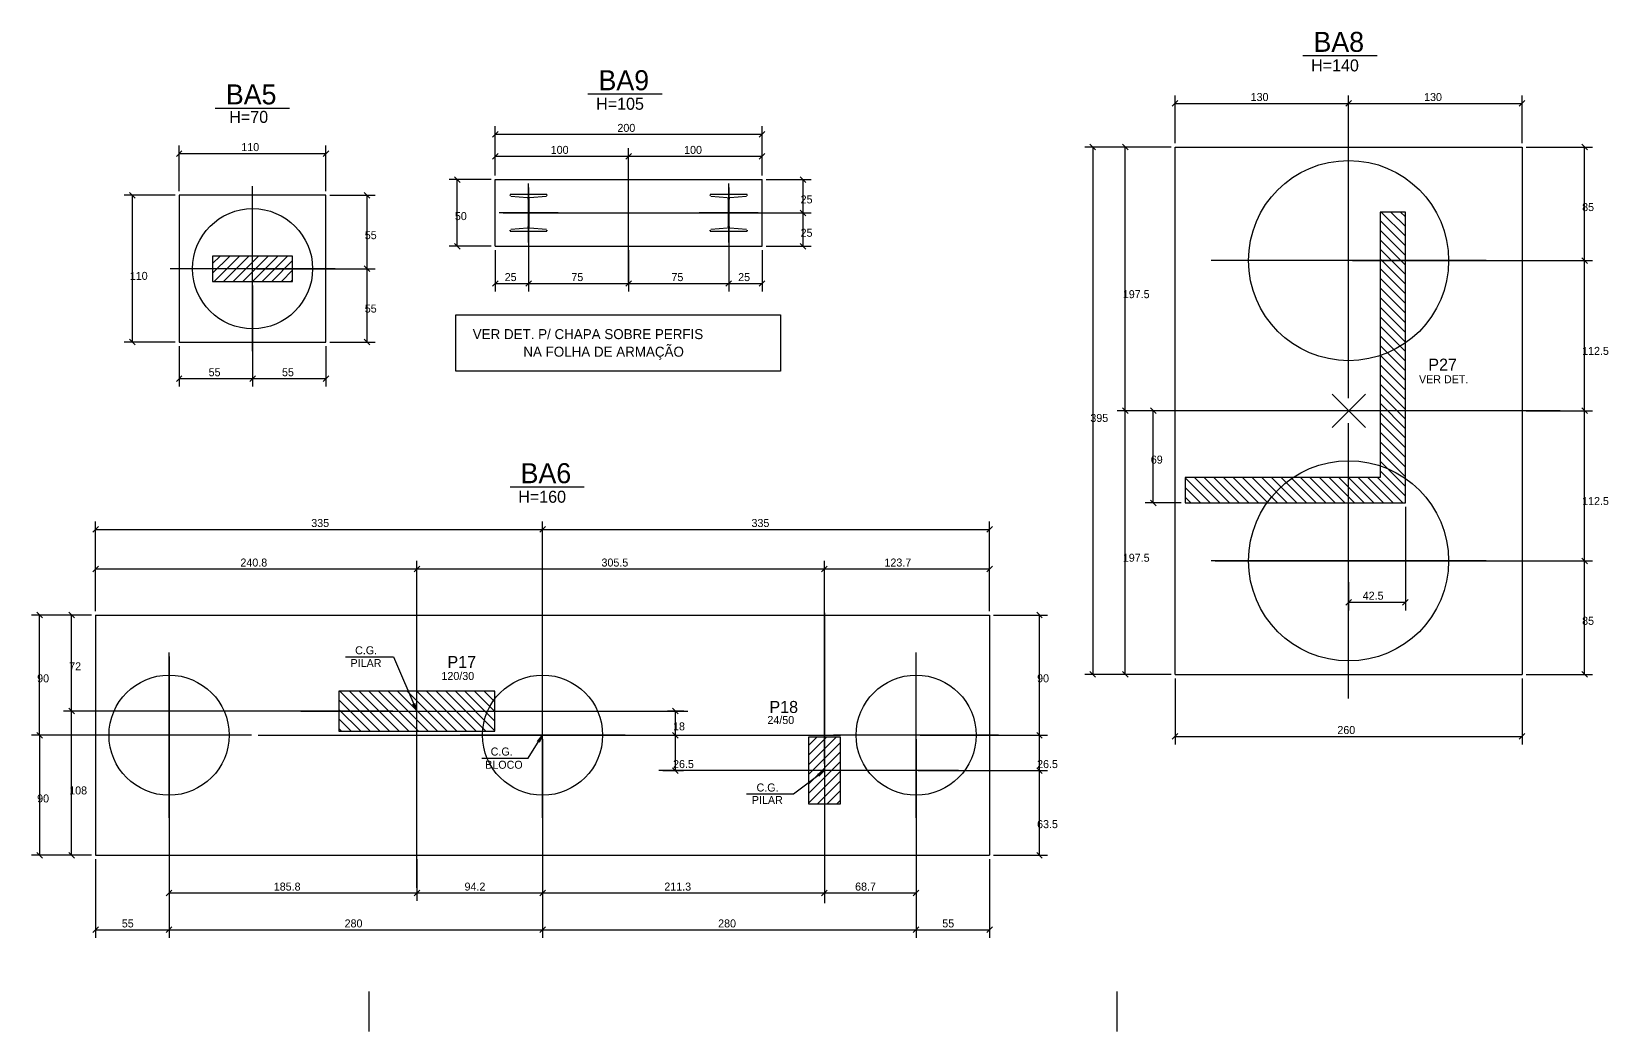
# Model space of a CAD drawing. Header units: metres. Extents: x -5 to 8419, y -6 to 3991.
# Drawn here: x 3676 to 5646, y 491 to 1739 of the extents above; entities that cross this region are included whole.
import ezdxf

# ---------------------------------------------------------------- set-up
doc = ezdxf.new("R2010")
doc.units = ezdxf.units.M

msp = doc.modelspace()

# ---------------------------------------------------------------- linework, layer by layer
for centre, radius in [((5321.083461, 1453.312392), 125.0025), ((3951.80085, 1443.216091), 75.0015), ((5321.083461, 1078.304892), 125.0025), ((3847.483113, 860.667974), 75.0015), ((4314.159113, 860.667974), 75.0015), ((4780.835113, 860.667974), 75.0015)]:
    msp.add_circle(centre, radius)
at = {"layer": '1', "color": 1}
for p, q in [((5321.083461, 1281.495705), (5321.083461, 1625.129078)), ((3951.80085, 1340.12608), (3951.80085, 1546.306103)), ((4054.890862, 1443.216091), (3848.710688, 1443.216091)), ((5492.900148, 1453.312392), (5149.266525, 1453.312392)), ((5321.083461, 906.488205), (5321.083461, 1250.121578)), ((5492.900148, 1078.304892), (5149.266525, 1078.304892)), ((3847.483113, 757.577962), (3847.483113, 963.757986)), ((4314.159113, 757.577962), (4314.159113, 963.757986)), ((4780.835113, 757.577962), (4780.835113, 963.757986)), ((3950.573125, 860.667974), (3744.392951, 860.667974)), ((4417.249125, 860.667974), (4211.068951, 860.667974)), ((4883.925125, 860.667974), (4677.744951, 860.667974))]:
    msp.add_line(p, q, dxfattribs=at)
at = {"layer": '2', "color": 2}
for p, q in [((5100.876927, 1646.037953), (5107.947995, 1653.10902)), ((5317.547927, 1646.037953), (5324.618995, 1653.10902)), ((5317.547927, 1646.037953), (5324.618995, 1653.10902)), ((5534.218927, 1646.037953), (5541.289995, 1653.10902)), ((4251.432126, 1607.485166), (4258.503194, 1614.556233)), ((4584.772375, 1607.485166), (4591.843443, 1614.556233)), ((4997.938367, 1598.517425), (5005.009435, 1591.446358)), ((5045.597188, 1591.446358), (5038.52612, 1598.517425)), ((5619.381544, 1591.446358), (5612.310477, 1598.517425)), ((3856.596816, 1583.497278), (3863.667884, 1590.568346)), ((4039.933816, 1583.497278), (4047.004884, 1590.568346)), ((4251.432126, 1580.024584), (4258.503194, 1587.095651)), ((4418.10225, 1580.024584), (4425.173318, 1587.095651)), ((4418.10225, 1580.024584), (4425.173318, 1587.095651)), ((4584.772375, 1580.024584), (4591.843443, 1587.095651)), ((4211.092914, 1551.021838), (4204.021847, 1558.092906)), ((4643.027224, 1551.021838), (4635.956156, 1558.092906)), ((3797.918901, 1538.420125), (3804.989969, 1531.349057)), ((4098.529636, 1531.349057), (4091.458568, 1538.420125)), ((4643.027224, 1509.354338), (4635.956156, 1516.425406)), ((4643.027224, 1509.354338), (4635.956156, 1516.425406)), ((4211.092914, 1467.686838), (4204.021847, 1474.757906)), ((4643.027224, 1467.686838), (4635.956156, 1474.757906)), ((4098.529636, 1439.680557), (4091.458568, 1446.751625)), ((4098.529636, 1439.680557), (4091.458568, 1446.751625)), ((5619.381544, 1449.776858), (5612.310477, 1456.847925)), ((5619.381544, 1449.776858), (5612.310477, 1456.847925)), ((4251.432126, 1421.177626), (4258.503194, 1428.248693)), ((4293.099626, 1421.177626), (4300.170694, 1428.248693)), ((4293.099626, 1421.177626), (4300.170694, 1428.248693)), ((4418.10225, 1421.177626), (4425.173318, 1428.248693)), ((4418.10225, 1421.177626), (4425.173318, 1428.248693)), ((4543.104875, 1421.177626), (4550.175943, 1428.248693)), ((4543.104875, 1421.177626), (4550.175943, 1428.248693)), ((4584.772375, 1421.177626), (4591.843443, 1428.248693)), ((3797.918901, 1355.083125), (3804.989969, 1348.012057)), ((4098.529636, 1348.012057), (4091.458568, 1355.083125)), ((3856.596816, 1302.37142), (3863.667884, 1309.442488)), ((3948.265316, 1302.37142), (3955.336384, 1309.442488)), ((3948.265316, 1302.37142), (3955.336384, 1309.442488)), ((4039.933816, 1302.37142), (4047.004884, 1309.442488)), ((5321.234563, 1265.808642), (5300.400813, 1286.642392)), ((5321.234563, 1265.808642), (5342.068313, 1286.642392)), ((5045.597188, 1262.273108), (5038.52612, 1269.344176)), ((5045.597188, 1262.273108), (5038.52612, 1269.344176)), ((5080.540798, 1262.273108), (5073.46973, 1269.344176)), ((5321.234563, 1265.808642), (5300.400813, 1244.974892)), ((5321.234563, 1265.808642), (5342.068313, 1244.974892)), ((5619.381544, 1262.273108), (5612.310477, 1269.344176)), ((5619.381544, 1262.273108), (5612.310477, 1269.344176)), ((5080.540798, 1147.119706), (5073.46973, 1154.190774)), ((3752.279579, 1114.091638), (3759.350647, 1121.162706)), ((4310.623579, 1114.091638), (4317.694647, 1121.162706)), ((4310.623579, 1114.091638), (4317.694647, 1121.162706)), ((4868.964579, 1114.091638), (4876.035647, 1121.162706)), ((3752.279579, 1064.716531), (3759.350647, 1071.787599)), ((4153.620439, 1064.716531), (4160.691507, 1071.787599)), ((4153.620439, 1064.716531), (4160.691507, 1071.787599)), ((4662.797289, 1064.716531), (4669.868357, 1071.787599)), ((4662.797289, 1064.716531), (4669.868357, 1071.787599)), ((4868.964579, 1064.716531), (4876.035647, 1071.787599)), ((5619.381544, 1074.769358), (5612.310477, 1081.840425)), ((5619.381544, 1074.769358), (5612.310477, 1081.840425)), ((5324.618995, 1029.990808), (5317.547927, 1022.91974)), ((5395.604847, 1029.990808), (5388.533779, 1022.91974)), ((3689.238412, 1007.13544), (3682.167345, 1014.206508)), ((3729.305948, 1007.13544), (3722.23488, 1014.206508)), ((4938.48294, 1007.13544), (4931.411872, 1014.206508)), ((4997.938367, 940.170925), (5005.009435, 933.099858)), ((5045.597188, 933.099858), (5038.52612, 940.170925)), ((5619.381544, 933.099858), (5612.310477, 940.170925)), ((3729.305948, 887.13304), (3722.23488, 894.204108)), ((3729.305948, 887.13304), (3722.23488, 894.204108)), ((4483.672334, 887.13304), (4476.601266, 894.204108)), ((3689.238412, 857.13244), (3682.167345, 864.203508)), ((3682.167345, 864.203508), (3689.238412, 857.13244)), ((4483.672334, 857.13244), (4476.601266, 864.203508)), ((4483.672334, 857.13244), (4476.601266, 864.203508)), ((4938.48294, 857.13244), (4931.411872, 864.203508)), ((4938.48294, 857.13244), (4931.411872, 864.203508)), ((5100.876927, 855.539959), (5107.947995, 862.611026)), ((5534.218927, 855.539959), (5541.289995, 862.611026)), ((4483.672334, 812.96489), (4476.601266, 820.035958)), ((4938.48294, 812.96489), (4931.411872, 820.035958)), ((4938.48294, 812.96489), (4931.411872, 820.035958)), ((3682.167345, 714.200508), (3689.238412, 707.12944)), ((3729.305948, 707.12944), (3722.23488, 714.200508)), ((4938.48294, 707.12944), (4931.411872, 714.200508)), ((3843.947579, 660.049721), (3851.018647, 667.120789)), ((4153.620439, 660.049721), (4160.691507, 667.120789)), ((4153.620439, 660.049721), (4160.691507, 667.120789)), ((4310.623579, 660.049721), (4317.694647, 667.120789)), ((4310.623579, 660.049721), (4317.694647, 667.120789)), ((4662.797289, 660.049721), (4669.868357, 667.120789)), ((4662.797289, 660.049721), (4669.868357, 667.120789)), ((4777.299579, 660.049721), (4784.370647, 667.120789)), ((3752.279579, 614.045755), (3759.350647, 621.116823)), ((3843.947579, 614.045755), (3851.018647, 621.116823)), ((3843.947579, 614.045755), (3851.018647, 621.116823)), ((4310.623579, 614.045755), (4317.694647, 621.116823)), ((4310.623579, 614.045755), (4317.694647, 621.116823)), ((4777.299579, 614.045755), (4784.370647, 621.116823)), ((4777.299579, 614.045755), (4784.370647, 621.116823)), ((4868.964579, 614.045755), (4876.035647, 621.116823))]:
    msp.add_line(p, q, dxfattribs=at)
at = {"layer": '3', "color": 3}
for p, q in [((5263.980989, 1709.385689), (5356.639953, 1709.385689)), ((4370.777497, 1661.451759), (4463.436461, 1661.451759)), ((3905.227242, 1643.79873), (3997.886205, 1643.79873)), ((5104.412461, 1594.981892), (5537.754461, 1594.981892)), ((5104.412461, 936.635392), (5104.412461, 1594.981892)), ((5537.754461, 1594.981892), (5537.754461, 936.635392)), ((4254.96766, 1471.222372), (4254.96766, 1554.557372)), ((4254.96766, 1554.557372), (4588.307909, 1554.557372)), ((4588.307909, 1471.222372), (4588.307909, 1554.557372)), ((5360.402013, 1503.483512), (5392.069313, 1471.816212)), ((5361.9105, 1513.99584), (5392.069313, 1483.837027)), ((5373.931315, 1513.99584), (5392.069313, 1495.857842)), ((5385.952131, 1513.99584), (5392.069313, 1507.878658)), ((5360.402013, 1491.462697), (5392.069313, 1459.795397)), ((5360.402013, 1479.441881), (5392.069313, 1447.774581)), ((3901.79985, 1449.553533), (3911.296058, 1459.049741)), ((3901.79985, 1437.532718), (3923.316874, 1459.049741)), ((3903.670389, 1427.382441), (3935.337689, 1459.049741)), ((3915.691204, 1427.382441), (3947.358504, 1459.049741)), ((3927.71202, 1427.382441), (3959.37932, 1459.049741)), ((3939.732835, 1427.382441), (3971.400135, 1459.049741)), ((3951.75365, 1427.382441), (3983.42095, 1459.049741)), ((3963.774465, 1427.382441), (3995.441765, 1459.049741)), ((4254.96766, 1471.222372), (4588.307909, 1471.222372)), ((5360.402013, 1467.421066), (5392.069313, 1435.753766)), ((3975.795281, 1427.382441), (4001.80185, 1453.389011)), ((3987.816096, 1427.382441), (4001.80185, 1441.368195)), ((5360.402013, 1455.400251), (5392.069313, 1423.732951)), ((5360.402013, 1443.379435), (5392.069313, 1411.712135)), ((3999.836911, 1427.382441), (4001.80185, 1429.34738)), ((5360.402013, 1431.35862), (5392.069313, 1399.69132)), ((5360.402013, 1419.337805), (5392.069313, 1387.670505)), ((5360.402013, 1407.31699), (5392.069313, 1375.64969)), ((5360.402013, 1395.296174), (5392.069313, 1363.628874)), ((5360.402013, 1383.275359), (5392.069313, 1351.608059)), ((5360.402013, 1371.254544), (5392.069313, 1339.587244)), ((5360.402013, 1359.233728), (5392.069313, 1327.566428)), ((5360.402013, 1347.212913), (5392.069313, 1315.545613)), ((5360.402013, 1335.192098), (5392.069313, 1303.524798)), ((5360.402013, 1323.171283), (5392.069313, 1291.503983)), ((5360.402013, 1311.150467), (5392.069313, 1279.483167)), ((5360.402013, 1299.129652), (5392.069313, 1267.462352)), ((5360.402013, 1287.108837), (5392.069313, 1255.441537)), ((5360.402013, 1275.088021), (5392.069313, 1243.420721)), ((5360.402013, 1263.067206), (5392.069313, 1231.399906)), ((5360.402013, 1251.046391), (5392.069313, 1219.379091)), ((5360.402013, 1239.025576), (5392.069313, 1207.358276)), ((5360.402013, 1227.00476), (5392.069313, 1195.33746)), ((5360.402013, 1214.983945), (5392.069313, 1183.316645)), ((5360.402013, 1202.96313), (5392.069313, 1171.29583)), ((5128.605482, 1182.32254), (5160.272782, 1150.65524)), ((5140.626297, 1182.32254), (5172.293597, 1150.65524)), ((5152.647112, 1182.32254), (5184.314412, 1150.65524)), ((5164.667928, 1182.32254), (5196.335228, 1150.65524)), ((5176.688743, 1182.32254), (5208.356043, 1150.65524)), ((5188.709558, 1182.32254), (5220.376858, 1150.65524)), ((5200.730374, 1182.32254), (5232.397674, 1150.65524)), ((5212.751189, 1182.32254), (5244.418489, 1150.65524)), ((5224.772004, 1182.32254), (5256.439304, 1150.65524)), ((5236.792819, 1182.32254), (5268.460119, 1150.65524)), ((5248.813635, 1182.32254), (5280.480935, 1150.65524)), ((5260.83445, 1182.32254), (5292.50175, 1150.65524)), ((5272.855265, 1182.32254), (5304.522565, 1150.65524)), ((5284.876081, 1182.32254), (5316.543381, 1150.65524)), ((5296.896896, 1182.32254), (5328.564196, 1150.65524)), ((5308.917711, 1182.32254), (5340.585011, 1150.65524)), ((5320.938526, 1182.32254), (5352.605826, 1150.65524)), ((5332.959342, 1182.32254), (5364.626642, 1150.65524)), ((5344.980157, 1182.32254), (5376.647457, 1150.65524)), ((5357.000972, 1182.32254), (5388.668272, 1150.65524)), ((5360.402013, 1190.942315), (5392.069313, 1159.275015)), ((4273.469938, 1170.729437), (4366.128901, 1170.729437)), ((5117.063813, 1181.843394), (5148.251967, 1150.65524)), ((5117.063813, 1169.822578), (5136.231151, 1150.65524)), ((5117.063813, 1157.801763), (5124.210336, 1150.65524)), ((3755.815113, 1010.670974), (3755.815113, 710.664974)), ((3755.815113, 1010.670974), (4872.500113, 1010.670974)), ((4872.500113, 1010.670974), (4872.500113, 710.664974)), ((5104.412461, 936.635392), (5537.754461, 936.635392)), ((4060.948452, 915.669074), (4110.949452, 865.668074)), ((4072.969267, 915.669074), (4122.970267, 865.668074)), ((4084.990083, 915.669074), (4134.991083, 865.668074)), ((4097.010898, 915.669074), (4147.011898, 865.668074)), ((4109.031713, 915.669074), (4159.032713, 865.668074)), ((4121.052529, 915.669074), (4171.053529, 865.668074)), ((4133.073344, 915.669074), (4183.074344, 865.668074)), ((4145.094159, 915.669074), (4195.095159, 865.668074)), ((4157.114974, 915.669074), (4207.115974, 865.668074)), ((4169.13579, 915.669074), (4219.13679, 865.668074)), ((4181.156605, 915.669074), (4231.157605, 865.668074)), ((4193.17742, 915.669074), (4243.17842, 865.668074)), ((4205.198236, 915.669074), (4254.657923, 866.209386)), ((4217.219051, 915.669074), (4254.657923, 878.230201)), ((4229.239866, 915.669074), (4254.657923, 890.251017)), ((4241.260681, 915.669074), (4254.657923, 902.271832)), ((4253.281497, 915.669074), (4254.657923, 914.292647)), ((4059.654023, 904.942687), (4098.928637, 865.668074)), ((4059.654023, 892.921872), (4086.907822, 865.668074)), ((4059.654023, 880.901057), (4074.887006, 865.668074)), ((4059.654023, 868.880242), (4062.866191, 865.668074)), ((4646.332423, 847.754795), (4656.745552, 858.167924)), ((4646.332423, 835.733979), (4668.766368, 858.167924)), ((4646.332423, 823.713164), (4680.787183, 858.167924)), ((4646.332423, 811.692349), (4686.333223, 851.693149)), ((4646.332423, 799.671534), (4686.333223, 839.672334)), ((4646.332423, 787.650718), (4686.333223, 827.651518)), ((4646.332423, 775.629903), (4686.333223, 815.630703)), ((4657.556259, 774.832924), (4686.333223, 803.609888)), ((4669.577075, 774.832924), (4686.333223, 791.589072)), ((4681.59789, 774.832924), (4686.333223, 779.568257)), ((3755.815113, 710.664974), (4872.500113, 710.664974)), ((4096.904249, 540.681107), (4096.904249, 490.681607)), ((5031.388357, 540.681107), (5031.388357, 490.681607))]:
    msp.add_line(p, q, dxfattribs=at)
for points in [[(4043.46935, 1351.547591), (4043.46935, 1534.884591), (3860.13235, 1534.884591), (3860.13235, 1351.547591), (4043.46935, 1351.547591)], [(4205.716707, 1385.53111), (4611.566558, 1385.53111), (4611.566558, 1315.275803), (4205.716707, 1315.275803), (4205.716707, 1385.53111)]]:
    msp.add_lwpolyline(points, dxfattribs=at)
at = {"layer": '6', "color": 6}
for p, q in [((4296.63516, 1476.097446), (4296.63516, 1549.682298)), ((4296.63516, 1476.097446), (4296.63516, 1549.682298)), ((4546.640409, 1476.097446), (4546.640409, 1549.682298)), ((4546.640409, 1476.097446), (4546.640409, 1549.682298)), ((4273.679134, 1535.815331), (4273.679134, 1534.662811)), ((4319.591185, 1535.815331), (4273.679134, 1535.815331)), ((4274.417228, 1533.732589), (4295.265087, 1532.105573)), ((4296.003181, 1531.177098), (4296.003181, 1494.604393)), ((4297.206004, 1494.604393), (4297.206004, 1531.175351)), ((4297.944098, 1532.105573), (4318.853091, 1533.732589)), ((4319.591185, 1534.662811), (4319.591185, 1535.815331)), ((4523.684383, 1535.815331), (4523.684383, 1534.662811)), ((4569.596435, 1535.815331), (4523.684383, 1535.815331)), ((4524.422478, 1533.732589), (4545.270336, 1532.105573)), ((4546.00843, 1531.177098), (4546.00843, 1494.604393)), ((4547.211253, 1494.604393), (4547.211253, 1531.175351)), ((4547.949347, 1532.105573), (4568.85834, 1533.732589)), ((4569.596435, 1534.662811), (4569.596435, 1535.815331)), ((4333.427586, 1512.889872), (4259.842733, 1512.889872)), ((4583.432835, 1512.889872), (4509.847983, 1512.889872)), ((4273.679134, 1491.116933), (4273.679134, 1489.964414)), ((4273.679134, 1489.964414), (4319.591185, 1489.964414)), ((4295.265087, 1493.674171), (4274.417228, 1492.047155)), ((4318.853091, 1492.047155), (4297.944098, 1493.674171)), ((4319.591185, 1489.964414), (4319.591185, 1491.116933)), ((4523.684383, 1491.116933), (4523.684383, 1489.964414)), ((4523.684383, 1489.964414), (4569.596435, 1489.964414)), ((4545.270336, 1493.674171), (4524.422478, 1492.047155)), ((4568.85834, 1492.047155), (4547.949347, 1493.674171)), ((4569.596435, 1489.964414), (4569.596435, 1491.116933))]:
    msp.add_line(p, q, dxfattribs=at)
for points in [[(4273.679134, 1534.662811), (4273.679134, 1535.115605), (4273.994177, 1535.494816), (4274.417022, 1535.593204)], [(4296.003181, 1531.177099), (4296.003182, 1531.176515), (4296.003183, 1531.175932), (4296.003183, 1531.175348), (4296.003183, 1530.722553), (4295.688139, 1530.34334), (4295.265294, 1530.244952)], [(4297.943623, 1530.245021), (4297.520914, 1530.343507), (4297.206004, 1530.722653), (4297.206004, 1531.175351)], [(4318.853566, 1535.593141), (4319.276275, 1535.494655), (4319.591185, 1535.115509), (4319.591185, 1534.662811)], [(4523.684384, 1534.662811), (4523.684384, 1535.115605), (4523.999427, 1535.494816), (4524.422272, 1535.593204)], [(4546.00843, 1531.177099), (4546.008431, 1531.176515), (4546.008432, 1531.175932), (4546.008432, 1531.175348), (4546.008432, 1530.722553), (4545.693388, 1530.34334), (4545.270543, 1530.244952)], [(4547.948872, 1530.245021), (4547.526163, 1530.343507), (4547.211253, 1530.722653), (4547.211253, 1531.175351)], [(4568.858815, 1535.593141), (4569.281524, 1535.494655), (4569.596434, 1535.115509), (4569.596434, 1534.662811)], [(4274.416753, 1490.186603), (4273.994044, 1490.285089), (4273.679134, 1490.664235), (4273.679134, 1491.116933)], [(4295.265562, 1495.534723), (4295.688271, 1495.436237), (4296.003181, 1495.057091), (4296.003181, 1494.604393)], [(4297.206004, 1494.604393), (4297.206004, 1495.057187), (4297.521047, 1495.436398), (4297.943892, 1495.534786)], [(4319.591185, 1491.116933), (4319.591185, 1490.664139), (4319.276142, 1490.284928), (4318.853297, 1490.18654)], [(4524.422003, 1490.186603), (4523.999294, 1490.285089), (4523.684384, 1490.664235), (4523.684384, 1491.116933)], [(4545.270811, 1495.534723), (4545.69352, 1495.436237), (4546.00843, 1495.057091), (4546.00843, 1494.604393)], [(4547.211253, 1494.604393), (4547.211253, 1495.057187), (4547.526296, 1495.436398), (4547.949141, 1495.534786)], [(4569.596434, 1491.116933), (4569.596434, 1490.664139), (4569.281391, 1490.284928), (4568.858546, 1490.18654)]]:
    msp.add_lwpolyline(points, dxfattribs=at)
at = {"layer": '7', "color": 7}
for points in [[(5392.069313, 1150.65524), (5392.069313, 1513.99584), (5360.402013, 1513.99584), (5360.402013, 1182.32254), (5117.063813, 1182.32254), (5117.063813, 1150.65524), (5392.069313, 1150.65524)], [(3901.79985, 1427.382441), (4001.80185, 1427.382441), (4001.80185, 1459.049741), (3901.79985, 1459.049741), (3901.79985, 1427.382441)], [(4254.657923, 865.668074), (4254.657923, 915.669074), (4059.654023, 915.669074), (4059.654023, 865.668074), (4254.657923, 865.668074)], [(4646.332423, 774.832924), (4686.333223, 774.832924), (4686.333223, 858.167924), (4646.332423, 858.167924), (4646.332423, 774.832924)]]:
    msp.add_lwpolyline(points, dxfattribs=at)
at = {"layer": '9', "color": 9}
for p, q in [((5104.412461, 1599.981892), (5104.412461, 1659.573487)), ((5321.083461, 1599.981892), (5321.083461, 1659.573487)), ((5537.754461, 1599.981892), (5537.754461, 1659.573487)), ((5104.412461, 1649.573487), (5321.083461, 1649.573487)), ((5321.083461, 1649.573487), (5537.754461, 1649.573487)), ((4254.96766, 1559.557372), (4254.96766, 1621.0207)), ((4588.307909, 1559.557372), (4588.307909, 1621.0207)), ((3860.13235, 1539.884591), (3860.13235, 1597.032812)), ((4043.46935, 1539.884591), (4043.46935, 1597.032812)), ((4254.96766, 1611.0207), (4588.307909, 1611.0207)), ((3860.13235, 1587.032812), (4043.46935, 1587.032812)), ((4254.96766, 1559.557372), (4254.96766, 1593.560117)), ((4254.96766, 1583.560117), (4421.637784, 1583.560117)), ((4421.637784, 1559.557372), (4421.637784, 1593.560117)), ((4421.637784, 1425.926254), (4421.637784, 1592.353387)), ((4421.637784, 1583.560117), (4588.307909, 1583.560117)), ((4588.307909, 1559.557372), (4588.307909, 1593.560117)), ((5099.412461, 1594.981892), (4991.473901, 1594.981892)), ((5001.473901, 1594.981892), (5001.473901, 936.635392)), ((5099.412461, 1594.981892), (5032.061654, 1594.981892)), ((5042.061654, 1265.808642), (5042.061654, 1594.981892)), ((5542.754461, 1594.981892), (5625.84601, 1594.981892)), ((5615.84601, 1453.312392), (5615.84601, 1594.981892)), ((4249.96766, 1554.557372), (4197.55738, 1554.557372)), ((4207.55738, 1471.222372), (4207.55738, 1554.557372)), ((4296.63516, 1544.682298), (4296.63516, 1414.713159)), ((4546.640409, 1544.682298), (4546.640409, 1414.713159)), ((4593.307909, 1554.557372), (4649.49169, 1554.557372)), ((4639.49169, 1512.889872), (4639.49169, 1554.557372)), ((3855.13235, 1534.884591), (3791.454435, 1534.884591)), ((3801.454435, 1534.884591), (3801.454435, 1351.547591)), ((4048.46935, 1534.884591), (4104.994102, 1534.884591)), ((4094.994102, 1443.216091), (4094.994102, 1534.884591)), ((4264.842733, 1512.889872), (4649.49169, 1512.889872)), ((4639.49169, 1471.222372), (4639.49169, 1512.889872)), ((4249.96766, 1471.222372), (4197.55738, 1471.222372)), ((4254.96766, 1466.222372), (4254.96766, 1414.713159)), ((4421.637784, 1466.222372), (4421.637784, 1414.713159)), ((4588.307909, 1466.222372), (4588.307909, 1414.713159)), ((4593.307909, 1471.222372), (4649.49169, 1471.222372)), ((3956.80085, 1443.216091), (4104.994102, 1443.216091)), ((4094.994102, 1351.547591), (4094.994102, 1443.216091)), ((5326.083461, 1453.312392), (5625.84601, 1453.312392)), ((5615.84601, 1265.808642), (5615.84601, 1453.312392)), ((3951.80085, 1422.382441), (3951.80085, 1295.906954)), ((4254.96766, 1424.713159), (4296.63516, 1424.713159)), ((4296.63516, 1424.713159), (4421.637784, 1424.713159)), ((4421.637784, 1424.713159), (4546.640409, 1424.713159)), ((4546.640409, 1424.713159), (4588.307909, 1424.713159)), ((3855.13235, 1351.547591), (3791.454435, 1351.547591)), ((3860.13235, 1346.547591), (3860.13235, 1295.906954)), ((4043.46935, 1346.547591), (4043.46935, 1295.906954)), ((4048.46935, 1351.547591), (4104.994102, 1351.547591)), ((3860.13235, 1305.906954), (3951.80085, 1305.906954)), ((3951.80085, 1305.906954), (4043.46935, 1305.906954)), ((5585.587851, 1265.808642), (5032.061654, 1265.808642)), ((5042.061654, 936.635392), (5042.061654, 1265.808642)), ((5099.412461, 1265.808642), (5067.005264, 1265.808642)), ((5077.005264, 1150.65524), (5077.005264, 1265.808642)), ((5542.754461, 1265.808642), (5625.84601, 1265.808642)), ((5615.84601, 1078.304892), (5615.84601, 1265.808642)), ((5112.063813, 1150.65524), (5067.005264, 1150.65524)), ((5392.069313, 1145.65524), (5392.069313, 1016.455274)), ((3755.815113, 1015.670974), (3755.815113, 1127.627172)), ((4314.159113, 968.757985), (4314.159113, 1127.627172)), ((4872.500113, 1015.670974), (4872.500113, 1127.627172)), ((3755.815113, 1117.627172), (4314.159113, 1117.627172)), ((4314.159113, 1117.627172), (4872.500113, 1117.627172)), ((3755.815113, 1020.670974), (3755.815113, 1078.252065)), ((3755.815113, 1068.252065), (4157.155973, 1068.252065)), ((4157.155973, 1015.670974), (4157.155973, 1078.252065)), ((4157.155973, 1068.252065), (4666.332823, 1068.252065)), ((4666.332823, 1018.511413), (4666.332823, 1078.252065)), ((4666.332823, 1068.252065), (4872.500113, 1068.252065)), ((4872.500113, 1020.670974), (4872.500113, 1078.252065)), ((5154.266537, 1078.304892), (5625.84601, 1078.304892)), ((5615.84601, 936.635392), (5615.84601, 1078.304892)), ((4157.155973, 1019.004474), (4157.155973, 1054.78545)), ((4157.155973, 669.978406), (4157.155973, 1044.522433)), ((4314.159113, 1019.004474), (4314.159113, 1054.78545)), ((4314.159113, 869.001474), (4314.159113, 1054.78545)), ((4666.332823, 824.833924), (4666.332823, 1054.78545)), ((5321.083461, 1051.85363), (5321.083461, 1016.455274)), ((5392.069313, 1026.455274), (5321.083461, 1026.455274)), ((3750.815113, 1010.670974), (3675.702878, 1010.670974)), ((3685.702878, 860.667974), (3685.702878, 1010.670974)), ((3750.815113, 1010.670974), (3715.770414, 1010.670974)), ((3725.770414, 890.668574), (3725.770414, 1010.670974)), ((4666.332823, 1013.511413), (4666.332823, 650.877266)), ((4877.500113, 1010.670974), (4944.947406, 1010.670974)), ((4934.947406, 860.667974), (4934.947406, 1010.670974)), ((3847.483113, 958.757985), (3847.483113, 607.581289)), ((5099.412461, 936.635392), (4991.473901, 936.635392)), ((5099.412461, 936.635392), (5032.061654, 936.635392)), ((5104.412461, 931.635392), (5104.412461, 849.075493)), ((5537.754461, 931.635392), (5537.754461, 849.075493)), ((5542.754461, 936.635392), (5625.84601, 936.635392)), ((4127.155473, 890.668574), (3715.770414, 890.668574)), ((3725.770414, 710.664974), (3725.770414, 890.668574)), ((4012.085026, 890.668574), (4324.568984, 890.668574)), ((4299.568484, 890.668574), (4495.485571, 890.668574)), ((4490.485571, 890.668574), (4470.1368, 890.668574)), ((4480.1368, 860.667974), (4480.1368, 890.668574)), ((3759.148113, 860.667974), (3675.702878, 860.667974)), ((3945.573125, 860.667974), (3675.702878, 860.667974)), ((3685.702878, 860.667974), (3685.702878, 710.664974)), ((3958.906625, 860.667974), (4686.333223, 860.667974)), ((4314.159113, 855.667974), (4314.159113, 607.581289)), ((4473.249948, 860.667974), (4490.1368, 860.667974)), ((4480.1368, 816.500424), (4480.1368, 860.667974)), ((4780.835113, 855.667974), (4780.835113, 607.581289)), ((4785.835113, 860.667974), (4944.947406, 860.667974)), ((4934.947406, 816.500424), (4934.947406, 860.667974)), ((5104.412461, 859.075493), (5537.754461, 859.075493)), ((4833.705235, 816.500424), (4459.273984, 816.500424)), ((4464.273984, 816.500424), (4490.1368, 816.500424)), ((4783.406042, 816.500424), (4944.947406, 816.500424)), ((4869.170113, 816.500424), (4944.947406, 816.500424)), ((4934.947406, 710.664974), (4934.947406, 816.500424)), ((3750.815113, 710.664974), (3675.702878, 710.664974)), ((3750.815113, 710.664974), (3715.770414, 710.664974)), ((4877.500113, 710.664974), (4944.947406, 710.664974)), ((3755.815113, 705.664974), (3755.815113, 607.581289)), ((3847.483113, 705.664974), (3847.483113, 653.585255)), ((4157.155973, 705.664974), (4157.155973, 653.585255)), ((4314.159113, 705.664974), (4314.159113, 653.585255)), ((4666.332823, 705.664974), (4666.332823, 653.585255)), ((4780.835113, 705.664974), (4780.835113, 653.585255)), ((4872.500113, 705.664974), (4872.500113, 607.581289)), ((3847.483113, 663.585255), (4157.155973, 663.585255)), ((4157.155973, 663.585255), (4314.159113, 663.585255)), ((4314.159113, 663.585255), (4666.332823, 663.585255)), ((4666.332823, 663.585255), (4780.835113, 663.585255)), ((3755.815113, 617.581289), (3847.483113, 617.581289)), ((3847.483113, 617.581289), (4314.159113, 617.581289)), ((4314.159113, 617.581289), (4780.835113, 617.581289)), ((4780.835113, 617.581289), (4872.500113, 617.581289))]:
    msp.add_line(p, q, dxfattribs=at)
for points in [[(4067.759998, 958.408861), (4127.96393, 958.408861), (4157.155973, 890.668574), (4152.03357, 899.256995), (4157.155973, 890.668574), (4154.430958, 900.290127)], [(4238.291911, 832.061846), (4296.31605, 832.061846), (4314.159113, 860.667974), (4307.80455, 852.946606), (4314.159113, 860.667974), (4310.019513, 851.565023)], [(4568.70261, 787.222577), (4627.807723, 787.222577), (4666.332823, 816.500424), (4659.228964, 809.4623), (4666.332823, 816.500424), (4657.649422, 811.540733)]]:
    msp.add_lwpolyline(points, dxfattribs=at)

# ---------------------------------------------------------------- texts
at = {"layer": '2', "color": 2}
for s, p in [('130', (5198.747961, 1652.573487)), ('130', (5415.418961, 1652.573487)), ('200', (4407.637784, 1614.0207)), ('110', (3937.80085, 1590.032812)), ('100', (4324.302722, 1586.560117)), ('100', (4490.972847, 1586.560117)), ('25', (4636.49169, 1524.723622)), ('85', (5612.84601, 1515.147142)), ('50', (4204.55738, 1503.889872)), ('55', (4091.994102, 1480.050341)), ('25', (4636.49169, 1483.056122)), ('110', (3798.454435, 1429.216091)), ('25', (4266.80141, 1427.713159)), ('75', (4350.136472, 1427.713159)), ('75', (4475.139097, 1427.713159)), ('25', (4558.474159, 1427.713159)), ('197.5', (5039.061654, 1406.395267)), ('55', (4091.994102, 1388.381841)), ('112.5', (5612.84601, 1335.560517)), ('55', (3896.9666, 1308.906954)), ('55', (3988.6351, 1308.906954)), ('395', (4998.473901, 1251.808642)), ('69', (5074.005264, 1199.765524)), ('112.5', (5612.84601, 1148.056767)), ('335', (4025.153613, 1120.627172)), ('335', (4575.164613, 1120.627172)), ('197.5', (5039.061654, 1077.222017)), ('240.8', (3936.652043, 1071.252065)), ('305.5', (4387.744398, 1071.252065)), ('123.7', (4741.251468, 1071.252065)), ('42.5', (5338.726233, 1029.840063)), ('85', (5612.84601, 998.470142)), ('72', (3722.770414, 941.669774)), ('90', (3682.702878, 926.669474)), ('90', (4931.947406, 926.669474)), ('18', (4477.1368, 866.668274)), ('260', (5307.083461, 862.075493)), ('26.5', (4477.1368, 819.584199)), ('26.5', (4931.947406, 819.584199)), ('108', (3722.770414, 786.666774)), ('90', (3682.702878, 776.666474)), ('63.5', (4931.947406, 744.582699)), ('185.8', (3978.319543, 666.585255)), ('94.2', (4216.657543, 666.585255)), ('211.3', (4466.245968, 666.585255)), ('68.7', (4704.583968, 666.585255)), ('55', (3788.482613, 620.581289)), ('280', (4066.821113, 620.581289)), ('280', (4533.497113, 620.581289)), ('55', (4813.502613, 620.581289))]:
    msp.add_text(s, height=10, dxfattribs=at).set_placement(p)
at = {"layer": '3', "color": 3}
for s, height, p in [('BA8', 25, (5277.233891, 1713.968197)), ('H=140', 15, (5274.261115, 1689.600685)), ('BA9', 25, (4384.030399, 1666.034267)), ('BA5', 25, (3918.480144, 1648.381239)), ('H=105', 15, (4381.057623, 1641.666754)), ('H=70', 15, (3922.770762, 1625.224291)), ('VER DET. P/ CHAPA SOBRE PERFIS', 12.5, (4226.884392, 1355.262497)), ('NA FOLHA DE ARMAÇÃO', 12.5, (4290.071902, 1333.284232)), ('VER DET.', 10, (5409.056639, 1300.14808)), ('BA6', 25, (4286.72284, 1175.311945)), ('H=160', 15, (4283.750064, 1150.944432)), ('C.G.', 10, (4079.949745, 961.664288)), ('PILAR', 10, (4074.21469, 945.734584)), ('120/30', 10, (4187.817001, 929.606082)), ('24/50', 10, (4595.047217, 874.604843)), ('BLOCO', 10, (4242.455807, 818.727623)), ('C.G.', 10, (4249.332168, 835.22798)), ('C.G.', 10, (4581.443056, 790.308416)), ('PILAR', 10, (4575.579201, 774.694002))]:
    msp.add_text(s, height=height, dxfattribs=at).set_placement(p)
at = {"layer": '4', "color": 4}
for s, p in [('P27', (5420.723856, 1315.888694)), ('P17', (4195.34789, 944.533614)), ('P18', (4597.606628, 888.410962))]:
    msp.add_text(s, height=15, dxfattribs=at).set_placement(p)

doc.saveas('drawing.dxf')
